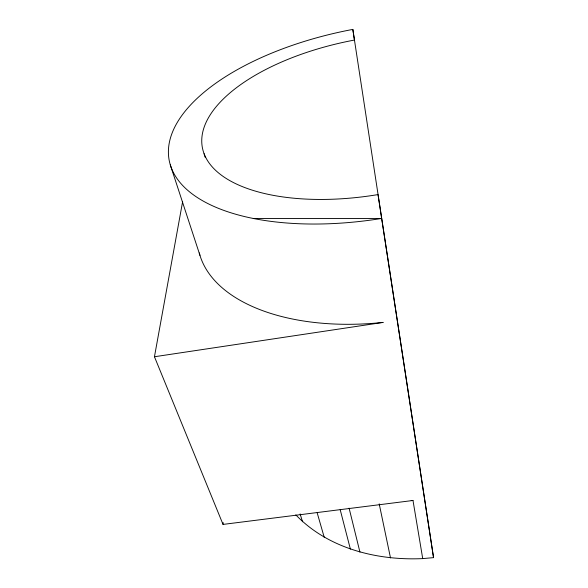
<?xml version="1.0" encoding="UTF-8"?>
<svg xmlns="http://www.w3.org/2000/svg" width="588" height="588" viewBox="0 0 588 588"><rect width="100%" height="100%" fill="white"/><g stroke="black" fill="none" stroke-linecap="round" stroke-linejoin="round"><path stroke-width="0.88" d="M433.547 557.637L381.656 218.442A207.072 95.616 -10.3 0 1 168.925 158.826A207.072 95.616 -10.3 0 1 352.829 29.4L433.547 557.637L422.721 558.6L412.996 500.484L223.036 524.415L223.168 522.585M223.036 524.415L154.453 356.747L182.64 201.544M154.453 356.747L383.207 322.4A190.681 104.495 -9.5 0 1 199.266 252.928M253.274 218.53L381.656 218.442L378.018 194.584A170.498 78.153 -10.4 0 1 202.154 146.346A170.498 78.153 -10.4 0 1 354.454 40.05L352.829 29.4M411.181 500.476L412.996 500.484M295.815 514.875C328.288 548.619 377.143 560.709 422.721 558.6M170.292 164.875L199.942 255.31M300.123 513.949L302.541 521.769M204.087 153.696L205.131 157.202M317.182 512.832L324.209 537.27M340.18 509.627L350.389 549.133M349.088 508.142L359.944 552.132M379.201 503.872L390.505 557.938"/></g></svg>
